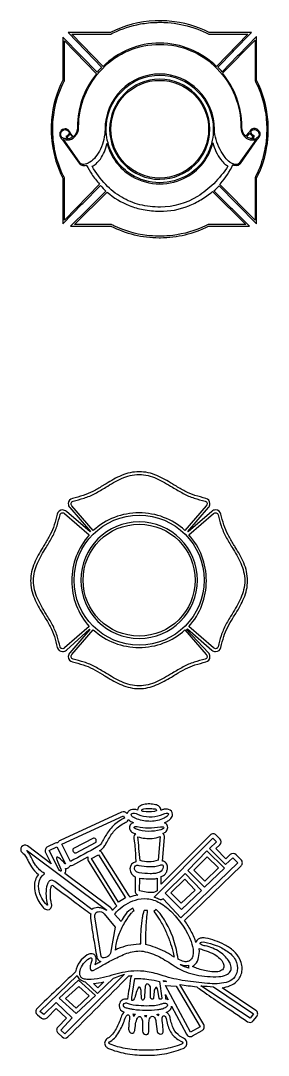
# Model space of a CAD drawing. Extents: x -4 to 118, y -79 to 10.
# Drawn here: x 80.6 to 88.82, y -64.42 to -30.07 of the extents above; entities that cross this region are included whole.
import ezdxf

# ---------------------------------------------------------------- set-up
doc = ezdxf.new("R2010")
doc.units = 0
doc.header["$MEASUREMENT"] = 0

msp = doc.modelspace()

# ---------------------------------------------------------------- linework, layer by layer
for points in [[(88.803, -33.351, 0.095664), (88.431, -32.047), (88.43, -30.59), (87.826, -31.209), (87.798, -31.237), (87.283, -31.762, 0.016126), (87.148, -31.615), (87.652, -31.09), (87.679, -31.062), (88.257, -30.462), (86.853, -30.462, 0.097169), (85.53, -30.083, 0.022189), (85.215, -30.069, 0.011815), (85.058, -30.072, 0.108225), (83.578, -30.462), (82.175, -30.462), (82.753, -31.06), (82.781, -31.088), (83.287, -31.613, 0.019362), (83.14, -31.773), (82.622, -31.248), (82.593, -31.22), (82, -30.617), (82, -32.045, 0.096938), (81.626, -33.365, 0.0213), (81.613, -33.671, 0.032721), (81.643, -34.141, 0.08459), (82, -35.298), (82, -36.816), (82.633, -36.165), (82.662, -36.136), (83.244, -35.538, 0.02296), (83.431, -35.729), (82.843, -36.311), (82.814, -36.339), (82.259, -36.889), (83.594, -36.889, 0.11594), (85.193, -37.274), (85.2, -37.274), (85.208, -37.274), (85.215, -37.274), (85.224, -37.274), (85.232, -37.274), (85.241, -37.274, 0.115542), (86.834, -36.89), (88.194, -36.89), (87.627, -36.329), (87.598, -36.301), (87.014, -35.722, 0.02328), (87.183, -35.556), (87.764, -36.143), (87.791, -36.171), (88.43, -36.818), (88.431, -35.296, 0.084581), (88.786, -34.151, 0.033076), (88.817, -33.671, 0.021764)], [(82.295, -30.515), (83.503, -30.515), (83.589, -30.515, -0.00912), (83.669, -30.475, -0.067408), (84.575, -30.178, -0.03797), (85.118, -30.124, 0.000057), (85.128, -30.124, -0.00479), (85.215, -30.123, -0.0188), (85.486, -30.132, -0.031045), (85.91, -30.19, -0.06403), (86.76, -30.475, -0.009037), (86.842, -30.515), (88.137, -30.515), (87.1, -31.592, 0.091964), (86.25, -31.025, 0.100741), (85.217, -30.815, 0.201439), (83.336, -31.592)], [(82.05, -36.691), (82.05, -35.281, -0.007198), (82.012, -35.204, -0.055003), (81.757, -34.476, -0.023338), (81.698, -34.152, -0.034019), (81.665, -33.671, -0.021761), (81.679, -33.351, -0.022328), (81.722, -33.033, -0.066731), (82.012, -32.138, -0.007268), (82.05, -32.062), (82.05, -31.975), (82.05, -30.742), (83.119, -31.828, 0.079037), (82.664, -32.611, 0.089915), (82.486, -33.615, -0.204477), (82.347, -33.92), (82.239, -33.787, 0.18133), (82.174, -33.693, 0.135238), (82.082, -33.658, 0.266474), (81.917, -33.758, 0.184327), (81.9, -33.875, 0.14398), (81.99, -34.021), (82.536, -34.795, 0.154851), (82.629, -34.865, 0.173342), (82.783, -34.862, -0.000029), (82.789, -34.872, 0.02073), (82.957, -35.164, 0.041667), (83.214, -35.495)], [(85.217, -30.854, -0.203018), (87.121, -31.662, -0.196053), (87.909, -33.606, 0.201943), (88.031, -33.918, 0.195859), (88.28, -34.028, -0.00873), (88.307, -34.028, 0.080459), (88.4, -34.02), (87.854, -34.801, -0.186231), (87.796, -34.839, -0.066733), (87.739, -34.844, 0.000089), (87.737, -34.844, -0.098563), (87.647, -34.823, -0.03019), (87.552, -34.773, 0.000486), (87.536, -34.764, -0.074644), (87.383, -34.606, -0.043134), (87.217, -34.342, -0.04724), (87.085, -34.016, -0.070913), (87.031, -33.673, 0.199232), (86.49, -32.376, 0.198985), (85.215, -31.839, 0.199788), (83.938, -32.376, 0.198747), (83.4, -33.673, -0.1074), (83.248, -34.329, -0.059361), (83.087, -34.592, -0.092102), (82.895, -34.764, -0.028033), (82.788, -34.821, -0.103146), (82.694, -34.844, -0.144827), (82.587, -34.809), (82.581, -34.806), (82.577, -34.801), (82.069, -34.071), (82.025, -34.008), (82.101, -34.023, 0.056328), (82.152, -34.028, 0.195859), (82.401, -33.918, 0.201943), (82.523, -33.606, -0.196203), (83.311, -31.662, -0.202849)], [(88.734, -34.145, -0.023926), (88.672, -34.482, -0.054302), (88.419, -35.202, 0.000561), (88.409, -35.222, -0.005202), (88.379, -35.282), (88.379, -36.694), (87.205, -35.507, -0.001289), (87.238, -35.468, 0.077178), (87.642, -34.846, 0.146545), (87.795, -34.87, 0.202429), (87.89, -34.806), (88.444, -34.009, 0.19565), (88.544, -33.873, 0.197056), (88.516, -33.744, 0.149546), (88.415, -33.66, 0.203887), (88.293, -33.658, 0.080627), (88.239, -33.697, 0.044345), (88.193, -33.759), (88.065, -33.905, -0.128065), (87.969, -33.754, -0.083753), (87.939, -33.579, 0.170996), (87.303, -31.815), (88.379, -30.717), (88.379, -32.06, -0.00521), (88.409, -32.121, 0.000558), (88.419, -32.14, -0.065843), (88.707, -33.026, -0.022658), (88.752, -33.359, -0.02225), (88.765, -33.671, -0.033506)], [(86.992, -33.673, -0.055661), (86.958, -34.038, -0.051579), (86.822, -34.443, -0.054286), (86.631, -34.765, -0.099953), (86.146, -35.193, -0.127298), (85.215, -35.448), (85.211, -35.448, -0.135223), (84.269, -35.175, -0.095108), (83.8, -34.743, -0.098444), (83.473, -34.034, -0.062434), (83.438, -33.673, -0.198779), (83.965, -32.404, -0.1997), (85.215, -31.877, -0.198931), (86.462, -32.404, -0.199244)], [(85.216, -32.01, 0.41408), (83.553, -33.672, 0.414018), (85.216, -35.333, 0.414109), (86.877, -33.672, 0.414171)], [(85.215, -35.294, -0.41389), (83.591, -33.671, -0.414032), (85.215, -32.049, -0.414253), (86.838, -33.671, -0.414111)], [(82.096, -33.917), (82.155, -33.998, -0.033491), (82.05, -33.982, -0.206506), (81.951, -33.922, -0.439413), (82.007, -33.705, -0.279807), (82.131, -33.703, -0.262442), (82.206, -33.786, -0.23474), (82.187, -33.849, -0.103894)], [(82.233, -33.826), (82.318, -33.93, -0.175929), (82.182, -33.993), (82.135, -33.926, 0.075042), (82.2, -33.88, 0.154674)], [(88.311, -33.909), (88.248, -33.988, 0.00187), (88.235, -33.984, -0.024372), (88.164, -33.958, -0.109494), (88.105, -33.92), (88.209, -33.799, 0.151997)], [(88.24, -33.759, -0.284107), (88.317, -33.688, -0.179622), (88.428, -33.703, -0.43125), (88.489, -33.923, -0.12339), (88.43, -33.974, -0.090853), (88.373, -33.997), (88.288, -34.001), (88.36, -33.903, -0.105163), (88.265, -33.829, -0.225222)], [(85.237, -36.256, -0.063353), (84.556, -36.178, -0.072422), (83.952, -35.931, -0.06929), (83.424, -35.508, -0.056605), (82.971, -34.9, 0.069959), (83.101, -34.816, 0.056637), (83.244, -34.663, 0.11577), (83.463, -34.148, -0.001734), (83.47, -34.168, 0.006432), (83.481, -34.205, 0.095237), (83.83, -34.846, 0.088815), (84.297, -35.238, 0.127369), (85.211, -35.488), (85.215, -35.488, 0.118912), (86.114, -35.255, 0.092473), (86.597, -34.868, 0.103019), (86.951, -34.213, 0.013695), (86.977, -34.124, 0.102754), (87.242, -34.682, 0.050462), (87.379, -34.828, 0.065741), (87.479, -34.896, -0.050977), (87.006, -35.48, -0.059892), (86.468, -35.905, -0.137035)], [(88.068, -36.839), (86.905, -36.839), (86.818, -36.839, -0.00232), (86.739, -36.878, -0.080851), (85.646, -37.196, -0.026674), (85.261, -37.221), (85.215, -37.221), (85.17, -37.221, -0.025724), (84.789, -37.196, -0.082039), (83.688, -36.877, -0.007606), (83.626, -36.846, 0.000481), (83.61, -36.839), (83.524, -36.839), (82.382, -36.839), (83.471, -35.76, 0.081943), (84.204, -36.206, 0.047249), (84.666, -36.339, 0.043316), (85.215, -36.393, 0.09915), (86.175, -36.219, 0.042756), (86.583, -36.013, 0.031725), (86.963, -35.744)], [(87.723, -47.55, -0.000662), (87.702, -47.515, 0.000969), (87.667, -47.458, -0.017663), (87.482, -47.135, -0.044163), (87.343, -46.806, -0.017305), (87.245, -46.446, 0.358733), (87.071, -46.31, 0.17862), (86.941, -46.359), (86.155, -47.041), (86.142, -47.026), (86.832, -46.231, 0.178964), (86.88, -46.101, 0.360389), (86.744, -45.927, -0.016985), (86.385, -45.829, -0.044461), (86.053, -45.689, -0.017224), (85.728, -45.502, 0.000468), (85.666, -45.464, -0.000193), (85.635, -45.446, 0.010739), (85.383, -45.299, 0.026796), (85.118, -45.169, 0.100411), (84.53, -45.042, 0.099661), (83.949, -45.167, 0.026994), (83.687, -45.294, 0.0113), (83.439, -45.439, 0.000264), (83.393, -45.466, -0.000498), (83.315, -45.514, -0.016553), (82.999, -45.695, -0.044562), (82.677, -45.83, -0.017836), (82.318, -45.928, 0.35994), (82.18, -46.102, 0.17896), (82.228, -46.233), (82.919, -47.026), (82.905, -47.041), (82.12, -46.36, 0.179028), (81.989, -46.311, 0.35823), (81.816, -46.447, -0.017265), (81.717, -46.807, -0.043471), (81.582, -47.13, -0.017952), (81.401, -47.447, 0.000692), (81.359, -47.517, -0.000471), (81.333, -47.56, 0.010889), (81.186, -47.811, 0.026828), (81.057, -48.075, 0.100354), (80.93, -48.661, 0.099688), (81.054, -49.242, 0.027065), (81.181, -49.503, 0.011384), (81.326, -49.751, -0.000199), (81.391, -49.858, -0.015846), (81.578, -50.184, -0.045432), (81.718, -50.515, -0.018155), (81.816, -50.874, 0.359494), (81.991, -51.012, 0.178614), (82.121, -50.963), (82.885, -50.268), (82.9, -50.283), (82.229, -51.051, 0.178965), (82.181, -51.181, 0.361136), (82.318, -51.356, -0.017839), (82.677, -51.454, -0.044136), (82.995, -51.587, -0.016874), (83.307, -51.765, -0.000537), (83.395, -51.818, 0.000294), (83.448, -51.851, 0.038635), (83.955, -52.12, 0.099168), (84.531, -52.242, 0.098172), (85.101, -52.122, 0.0392), (85.603, -51.858, 0.000251), (85.755, -51.766, -0.01804), (86.067, -51.588, -0.043201), (86.385, -51.455, -0.016983), (86.745, -51.357, 0.359888), (86.881, -51.183, 0.182403), (86.833, -51.052), (86.108, -50.279), (86.136, -50.255), (86.94, -50.962, 0.178609), (87.07, -51.01, 0.358297), (87.244, -50.873, -0.018155), (87.342, -50.514, -0.043257), (87.471, -50.205, -0.01747), (87.642, -49.903, -0.000449), (87.738, -49.745, 0.038816), (88.007, -49.238, 0.099178), (88.13, -48.66, 0.100814), (88.002, -48.069, 0.026748), (87.871, -47.803, 0.010603)], [(82.299, -46.171, -0.226483), (82.276, -46.082, -0.308462), (82.338, -46.019, 0.018691), (82.704, -45.919, 0.046541), (83.072, -45.762, 0.015029), (83.424, -45.557, -0.008359), (83.684, -45.402, -0.025759), (83.951, -45.267, -0.043945), (84.231, -45.172, -0.059163), (84.53, -45.136, -0.059063), (84.829, -45.172, -0.04392), (85.109, -45.267, -0.025764), (85.376, -45.402, -0.008362), (85.637, -45.557, 0.01498), (85.988, -45.761, 0.046328), (86.356, -45.919, 0.017583), (86.722, -46.018, -0.309798), (86.785, -46.081, -0.230544), (86.761, -46.17), (86.05, -46.989, 0.187617), (84.53, -46.41, 0.187536), (83.01, -46.99)], [(82.06, -50.892, -0.226477), (81.97, -50.916, -0.308461), (81.907, -50.854, 0.018687), (81.808, -50.487, 0.046541), (81.65, -50.119, 0.015029), (81.446, -49.768, -0.008359), (81.291, -49.507, -0.025759), (81.156, -49.24, -0.043945), (81.06, -48.96, -0.059163), (81.024, -48.661, -0.059063), (81.06, -48.362, -0.04392), (81.156, -48.082, -0.025764), (81.291, -47.815, -0.008362), (81.445, -47.554, 0.01498), (81.65, -47.203, 0.046328), (81.807, -46.835, 0.017583), (81.907, -46.469, -0.309801), (81.969, -46.407, -0.230538), (82.059, -46.431), (82.877, -47.142, 0.187617), (82.298, -48.661, 0.187537), (82.878, -50.181)], [(84.531, -50.8, -0.414095), (82.372, -48.642, -0.414095), (84.531, -46.484, -0.414095), (86.689, -48.642, -0.414095)], [(84.531, -46.709, 0.414106), (82.597, -48.642, 0.414106), (84.531, -50.575, 0.414106), (86.464, -48.642, 0.414106)], [(87.252, -50.486, 0.018691), (87.153, -50.853, -0.308461), (87.09, -50.915, -0.22648), (87, -50.891), (86.182, -50.18, 0.187537), (86.762, -48.66, 0.187617), (86.183, -47.14), (87.001, -46.429, -0.230535), (87.091, -46.406, -0.309801), (87.153, -46.468, 0.017583), (87.253, -46.834, 0.046328), (87.411, -47.202, 0.01498), (87.615, -47.553, -0.008362), (87.77, -47.814, -0.025764), (87.904, -48.081, -0.04392), (88, -48.361, -0.059063), (88.036, -48.66, -0.059163), (88, -48.959, -0.043945), (87.904, -49.239, -0.025759), (87.769, -49.506, -0.008359), (87.615, -49.767, 0.015029), (87.41, -50.118, 0.046541)], [(84.531, -50.5, -0.41411), (82.672, -48.642, -0.41411), (84.531, -46.784, -0.41411), (86.389, -48.642, -0.414111)], [(86.761, -51.114, -0.230542), (86.785, -51.203, -0.309802), (86.723, -51.265, 0.017583), (86.357, -51.365, 0.046328), (85.989, -51.523, 0.01498), (85.638, -51.727, -0.008362), (85.377, -51.882, -0.025764), (85.11, -52.017, -0.04392), (84.83, -52.112, -0.059063), (84.531, -52.148, -0.059163), (84.232, -52.112, -0.043945), (83.952, -52.017, -0.025759), (83.685, -51.882, -0.008359), (83.424, -51.727, 0.015029), (83.073, -51.522, 0.046541), (82.705, -51.364, 0.018685), (82.338, -51.265, -0.308461), (82.276, -51.202, -0.226477), (82.3, -51.112), (83.011, -50.294, 0.187537), (84.531, -50.874, 0.187617), (86.05, -50.295)], [(88.404, -62.923), (87.291, -62.171, 0.062706), (87.552, -62.103, 0.102431), (87.773, -61.958, 0.161582), (87.944, -61.626, 0.078727), (87.94, -61.434, 0.06502), (87.875, -61.229, 0.101222), (87.664, -60.95, 0.062505), (87.363, -60.743, 0.070793), (86.736, -60.524, 0.045661), (86.65, -60.516, 0.049033), (86.585, -60.522, 0.088796), (86.494, -60.559, 0.215913), (86.418, -60.671, 0.042481), (86.359, -60.503, 0.02024), (86.263, -60.305, 0.029428), (86.037, -59.937), (87.915, -58.122, 0.418978), (87.915, -57.921), (87.748, -57.755, 0.401396), (87.552, -57.753), (87.411, -57.888), (87.074, -57.555), (87.207, -57.429, 0.413776), (87.21, -57.228), (87.092, -57.107, 0.424162), (86.891, -57.106), (85.263, -58.735), (85.263, -58.541, 0.086311), (85.253, -58.488, 0.139421), (85.405, -58.387, 0.092945), (85.454, -58.295, 0.078085), (85.472, -58.165, 0.154894), (85.432, -58.039, 0.219314), (85.303, -57.966), (85.375, -57.18, 0.073298), (85.374, -57.139, 0.192705), (85.319, -57.049, 0.102491), (85.426, -56.983, 0.205929), (85.481, -56.854, 0.319775), (85.371, -56.698, 0.022745), (85.485, -56.637, 0.086749), (85.584, -56.554, 0.176485), (85.637, -56.417, 0.351311), (85.506, -56.251, 0.106714), (85.367, -56.248, 0.039782), (85.268, -56.273, -0.103558), (85.25, -56.278, 0.209423), (85.199, -56.156, 0.120057), (85.073, -56.096, 0.056428), (84.885, -56.071, 0.059979), (84.688, -56.087, 0.118402), (84.537, -56.154, 0.217393), (84.478, -56.272), (84.477, -56.272, 0.171943), (84.259, -56.271, 0.097805), (84.173, -56.32, 0.158106), (84.127, -56.392, 0.368474), (83.948, -56.34), (81.907, -57.284, 0.19911), (81.834, -57.362, 0.163863), (81.744, -57.374), (81.491, -57.496, 0.41641), (81.427, -57.686), (81.615, -58.056), (80.826, -57.465, 0.409192), (80.629, -57.493, 0.415113), (80.658, -57.69, -0.087324), (80.761, -57.799, -0.037245), (80.834, -57.937, -0.000011), (80.836, -57.94, 0.038745), (80.957, -58.159, 0.068121), (81.188, -58.413, 0.168922), (81.055, -58.809, 0.079534), (81.103, -59.089, 0.099166), (81.348, -59.51, 0.128653), (81.455, -59.576, 0.171532), (81.552, -59.572, 0.189214), (81.616, -59.508, 0.150154), (81.627, -59.395, -0.067592), (81.585, -59.067, -0.050607), (81.604, -58.866, -0.07761), (81.639, -58.762, -0.000551), (81.747, -58.843, 0.000444), (82.446, -59.366, 0.005944), (82.923, -59.719, 0.04902), (82.916, -59.784, 0.026816), (82.949, -60.088, 0.005575), (83.021, -60.548, 0.003281), (83.126, -61.153, 0.302812), (83.259, -61.304, 0.003286), (83.191, -61.342, -0.001925), (83.068, -61.411, 0.100901), (83.108, -61.241, 0.118275), (83.083, -61.125, 0.163558), (83.018, -61.058, 0.142494), (82.922, -61.043, 0.096633), (82.808, -61.081, 0.104416), (82.56, -61.316, 0.120732), (82.422, -61.642, 0.002139), (81.145, -62.86), (81.145, -62.86, 0.454126), (81.155, -63.071), (81.29, -63.179, 0.377758), (81.477, -63.168), (81.783, -62.863), (82.118, -63.179), (81.832, -63.483, 0.419356), (81.841, -63.683), (81.976, -63.807, 0.402038), (82.17, -63.803, 0.001281), (84.186, -61.781, -0.015496), (84.293, -61.769, 0.179398), (84.246, -61.856, 0.002307), (84.147, -62.553, 0.0385), (84.09, -62.548, 0.420428), (83.87, -62.767, 0.327733), (84.036, -62.986, 0.131067), (83.932, -63.147, -0.043582), (83.767, -63.537, -0.04922), (83.646, -63.714, -0.079997), (83.494, -63.848, -0.000074), (83.494, -63.848, 0.076436), (83.437, -63.894, 0.190624), (83.387, -64.015, 0.201953), (83.436, -64.134, 0.097242), (83.516, -64.186, 0.053935), (84.067, -64.351, 0.043507), (84.709, -64.415, 0.045822), (85.372, -64.365, 0.059174), (85.99, -64.186, 0.097542), (86.069, -64.133, 0.20075), (86.118, -64.015, 0.191798), (86.069, -63.895, 0.077383), (86.008, -63.847, -0.000174), (86.008, -63.846), (85.887, -63.776, -0.15003), (85.675, -63.541, -0.044029), (85.611, -63.375, -0.024781), (85.565, -63.179, 0.09712), (85.522, -63.074, 0.138484), (85.429, -62.99, -0.001933), (85.442, -62.984, 0.095079), (85.544, -62.925, 0.1752), (85.609, -62.781), (86.106, -63.718, 0.425542), (86.299, -63.774), (86.621, -63.591, 0.421232), (86.673, -63.398), (85.886, -62.061, 0.017027), (86.443, -62.139, 0.043689), (86.518, -62.198, 0.00444), (86.71, -62.333, 0.002302), (87.29, -62.73, 0.001107), (88.132, -63.299, 0.389394), (88.319, -63.271), (88.435, -63.128, 0.430792)], [(84.687, -56.232, -0.06373), (84.951, -56.227, 0.007338), (85.033, -56.232, -0.126961), (85.088, -56.247, -0.246514), (85.108, -56.275, -0.258724), (85.091, -56.304, -0.131521), (85.038, -56.321, -0.05812), (84.672, -56.321, -0.128639), (84.632, -56.307, -0.228652), (84.617, -56.281, -0.247618), (84.633, -56.253, -0.111706)], [(84.008, -56.468), (84.044, -56.54, 0.014313), (83.899, -56.618, 0.08677), (83.562, -56.916, 0.039534), (83.347, -57.253, -0.00379), (83.279, -57.372, -0.117182), (83.163, -57.487, -0.003384), (82.254, -57.98), (81.965, -57.411)], [(84.098, -56.676, 0.216137), (84.175, -56.586, 0.097699), (84.285, -56.665, -0.039038), (84.302, -56.674, 0.000614), (84.306, -56.676, 0.001511), (84.312, -56.679, -0.011312), (84.343, -56.695, 0.111642), (84.26, -56.742, 0.215112), (84.21, -56.859, 0.242339), (84.282, -56.997, 0.079002), (84.385, -57.05, -0.000038), (84.386, -57.05, 0.014037), (84.403, -57.056, -0.014057), (84.419, -57.061, 0.310077), (84.351, -57.206), (84.368, -57.302, -0.025038), (84.399, -57.558, -0.008075), (84.413, -57.825, 0.000043), (84.414, -57.845), (84.414, -57.862, 0.008318), (84.421, -57.979), (84.421, -57.979, 0.08987), (84.424, -57.996, 0.377717), (84.228, -58.228, 0.290003), (84.404, -58.492, 0.085622), (84.396, -58.541), (84.395, -58.961, 0.317931), (84.489, -59.094, 0.053717), (84.226, -59.169, 0.080362), (84.206, -59.12), (83.299, -57.688, 0.198807), (83.214, -57.628, 0.124679), (83.395, -57.452, 0.005484), (83.461, -57.337, -0.000026), (83.465, -57.329, -0.011707), (83.57, -57.15, -0.034202), (83.685, -56.989, -0.093648), (84.037, -56.704, 0.003295), (84.091, -56.679, -0.048745), (84.095, -56.678, 0.122892)], [(84.429, -56.393), (84.498, -56.423, 0.183654), (85.24, -56.438), (85.379, -56.391, -0.112841), (85.47, -56.377, -0.356733), (85.503, -56.403, -0.195107), (85.484, -56.453, -0.091935), (85.42, -56.507, -0.017055), (85.359, -56.542, -0.122795), (84.916, -56.649, -0.0819), (84.465, -56.572, -0.019048), (84.381, -56.532, 0.003353), (84.357, -56.52, -0.13751), (84.278, -56.459, -0.303976), (84.275, -56.404, -0.224334), (84.331, -56.376, -0.122593)], [(85.246, -56.933, -0.058062), (84.834, -56.983, -0.079131), (84.443, -56.913, -0.108637), (84.376, -56.878, -0.355992), (84.366, -56.845, -0.207529), (84.402, -56.824, -0.095136), (84.47, -56.824, 0.039913), (84.838, -56.866, 0.045041), (85.241, -56.83, -0.118917), (85.324, -56.832, -0.357671), (85.348, -56.862, -0.212078), (85.32, -56.902, -0.102216)], [(82.44, -57.691), (83.083, -57.352, 0.238394), (83.111, -57.31, 0.142817), (83.103, -57.256, 0.155049), (83.067, -57.215, 0.241426), (83.014, -57.212), (82.351, -57.553, 0.244106), (82.332, -57.596, 0.125059), (82.346, -57.651, 0.149332), (82.385, -57.692, 0.251432)], [(84.49, -57.16, 0.051829), (84.726, -57.211, 0.05009), (84.964, -57.216, 0.074413), (85.231, -57.154), (85.158, -57.94, -0.079023), (84.855, -57.993, -0.104971), (84.561, -57.944, -0.000114), (84.49, -57.16, -0.000002)], [(86.982, -57.204), (87.101, -57.326), (86.862, -57.553), (87.402, -58.085), (87.64, -57.855), (87.807, -58.021), (85.919, -59.848), (85.334, -59.226), (85.265, -59.255, -0.134169), (85.213, -59.247, -0.026666), (85.136, -59.215, -0.017828), (85.028, -59.161)], [(81.736, -58.649, 0.132891), (81.635, -58.606, 0.193058), (81.557, -58.628, 0.117561), (81.499, -58.704, 0.05946), (81.461, -58.819, 0.062375), (81.441, -59.118, 0.056558), (81.488, -59.42, -0.38586), (81.486, -59.43, -0.194606), (81.473, -59.425, -0.057659), (81.42, -59.372, -0.062885), (81.274, -59.135, -0.105061), (81.191, -58.8, -0.189104), (81.317, -58.457, -0.051175), (81.354, -58.426, 0.040389), (81.385, -58.4, 0.511555), (81.388, -58.381, -0.078292), (81.094, -58.102, -0.052526), (80.958, -57.864, 0.020942), (80.897, -57.746, 0.057048), (80.817, -57.636, -0.053323), (80.8, -57.616, -0.830536), (80.801, -57.615, -0.085925), (80.805, -57.617, -0.025694), (80.824, -57.63), (83.458, -59.598, 0.581024), (83.454, -59.603, 0.048142), (83.283, -59.53, 0.075769), (83.152, -59.509, 0.149899), (82.962, -59.573)], [(81.544, -57.616), (81.796, -57.494), (82.089, -58.063, -0.001245), (82.079, -58.054, 0.020425), (81.869, -57.863, 0.070435), (81.828, -57.842, 0.232956), (81.802, -57.843, 0.238274), (81.792, -57.868, 0.071442), (81.8, -57.919, 0.014272), (81.935, -58.237), (81.935, -58.237, -0.138227), (81.944, -58.288, -0.439572), (81.925, -58.3, -0.205724), (81.866, -58.248)], [(82.091, -58.211, 0.153554), (82.127, -58.212, 0.078073), (82.172, -58.195, 0.172626), (82.242, -58.117, 0.163302), (82.332, -58.101), (82.833, -57.829, 0.229757), (82.844, -57.955), (83.744, -59.408, 0.099325), (83.788, -59.453, 0.016046), (83.67, -59.579, -0.012488), (83.644, -59.607, 0.195471), (83.588, -59.52), (82.07, -58.385, 0.23958)], [(85.216, -58.335, -0.067414), (85.072, -58.375, -0.037303), (84.901, -58.387, -0.035947), (84.533, -58.356, -0.173543), (84.419, -58.301, -0.1789), (84.377, -58.207, -0.250181), (84.412, -58.127, -0.125849), (84.459, -58.108, -0.091522), (84.526, -58.112, 0.042565), (84.862, -58.15, 0.037291), (85.056, -58.142, 0.069527), (85.228, -58.099, -0.091984), (85.282, -58.088, -0.169924), (85.316, -58.099, -0.26432), (85.333, -58.167, -0.204417)], [(86.256, -60.64, -0.088647), (86.327, -60.978, -0.070527), (86.31, -61.122, -0.100954), (86.252, -61.239, -0.166156), (86.152, -61.301, -0.101811), (86.031, -61.304, -0.100722), (85.821, -61.219, 0.049759), (85.685, -60.602, 0.085456), (85.224, -59.706, 0.071654), (85.098, -59.578), (85.021, -59.636, -0.015479), (85.199, -59.891, -0.031493), (85.393, -60.254, -0.021087), (85.547, -60.63, -0.019948), (85.651, -60.954, -0.04145), (85.694, -61.162, 0.047531), (85.38, -60.968, 0.02976), (85.074, -60.837, 0.03084), (84.751, -60.741, -0.022917), (84.752, -60.526, -0.00201), (84.763, -60.157, -0.019038), (84.812, -59.608), (84.702, -59.608, 0.068061), (84.665, -59.704, 0.023623), (84.634, -59.852, 0.020733), (84.589, -60.228, 0.018027), (84.572, -60.573, 0.023816), (84.575, -60.683, 0.042807), (84.58, -60.713, 0.290493), (84.587, -60.724), (84.527, -60.724, 0.032027), (84.161, -60.775, 0.037333), (83.816, -60.883), (83.749, -60.922, -0.010684), (83.761, -60.81, 0.000043), (83.763, -60.798, -0.071948), (83.876, -60.365, -0.04117), (84.076, -59.975, -0.035962), (84.271, -59.7, -0.038666), (84.338, -59.63, -0.069415), (84.359, -59.616, -0.413881), (84.37, -59.617), (84.323, -59.527, 0.112322), (84.076, -59.742, 0.056434), (83.938, -59.972), (83.719, -59.735, -0.053773), (83.85, -59.587, -0.04989), (84.086, -59.407, -0.066428), (84.408, -59.261, -0.089432), (84.8, -59.217, -0.062609), (85.006, -59.26, -0.047451), (85.216, -59.355, -0.066671), (85.626, -59.674, -0.101592)], [(83.062, -59.815, -0.426307), (83.168, -59.649, -0.278325), (83.372, -59.715), (83.741, -60.161), (83.584, -61.024, -0.164564), (83.521, -61.114, -0.09605), (83.417, -61.167, -0.114907), (83.317, -61.176, -0.341938), (83.267, -61.132)], [(85.33, -61.775, 0.046367), (84.798, -61.64, 0.050658), (84.356, -61.618, 0.040105), (83.976, -61.67, 0.015202), (83.629, -61.759, -0.018879), (83.249, -61.855, -0.0498), (82.834, -61.898, -0.092108), (82.682, -61.874, -0.14393), (82.594, -61.81, -0.136813), (82.559, -61.716, -0.086649), (82.57, -61.604, -0.097132), (82.689, -61.37, -0.097803), (82.876, -61.198, -0.08071), (82.917, -61.181, -0.167644), (82.944, -61.184, -0.27006), (82.965, -61.229, -0.113694), (82.929, -61.368, 0.155519), (82.906, -61.536, 0.221091), (82.944, -61.596, 0.152017), (82.979, -61.602, 0.094663), (83.029, -61.586, 0.008733), (83.315, -61.427, -0.014646), (83.695, -61.221, 0.000284), (83.733, -61.203, -0.009168), (83.956, -61.097, -0.028094), (84.185, -61.009, -0.048921), (84.422, -60.958, -0.068006), (84.666, -60.963, -0.078024), (85.202, -61.148, -0.025414), (85.692, -61.442, 0.001688), (85.815, -61.522, 0.054099), (86.078, -61.646, 0.034201), (86.421, -61.743, 0.069245), (87.177, -61.802, 0.088986), (87.424, -61.746, 0.15448), (87.554, -61.635, 0.161684), (87.584, -61.487, 0.100586), (87.527, -61.318, 0.064196), (87.397, -61.146, 0.050897), (87.21, -60.988, 0.105068), (86.721, -60.783, -0.091539), (86.589, -60.74, -0.106967), (86.561, -60.714, -0.201471), (86.555, -60.69, -0.278212), (86.601, -60.655, -0.1093), (86.707, -60.656, -0.043768), (87.086, -60.766, -0.061148), (87.457, -60.96, -0.111484), (87.724, -61.242, -0.174562), (87.787, -61.613, -0.16389), (87.66, -61.862, -0.120664), (87.42, -61.994, -0.06246), (87.116, -62.039, -0.032734), (86.796, -62.027, -0.014699), (86.055, -61.942, -0.017365), (85.679, -61.872, -0.028079)], [(86.529, -60.97), (86.519, -60.872, -0.018411), (86.681, -60.925, 0.007612), (86.752, -60.95, -0.054112), (87.021, -61.063, -0.064404), (87.213, -61.204, -0.092255), (87.323, -61.353, -0.160186), (87.343, -61.489, -0.204485), (87.268, -61.593, -0.122625), (87.091, -61.645, -0.065495), (86.807, -61.625, -0.040329), (86.408, -61.512, -0.054951), (86.301, -61.468, 0.026873), (86.334, -61.445, -0.0057), (86.347, -61.435, 0.151546), (86.488, -61.227, 0.059095)], [(86.179, -61.524, -0.034325), (85.909, -61.413, -0.204446), (85.897, -61.403, -0.276725), (85.911, -61.404, 0.065477), (86.077, -61.435, 0.065567), (86.17, -61.424, 0.182577)], [(82.065, -63.699), (81.93, -63.576), (82.31, -63.168), (81.775, -62.661), (81.372, -63.063), (81.237, -62.956), (82.472, -61.766, 0.11022), (82.563, -61.892, 0.128802), (82.743, -61.977), (83.154, -62.363), (83.685, -61.852, 0.017358), (83.919, -61.767, -0.003819), (84.051, -61.717)], [(83.013, -62.035, 0.035292), (83.359, -61.979), (83.16, -62.172)], [(84.294, -62.498), (84.385, -61.866, -0.0496), (84.592, -61.866, -0.017276), (84.852, -61.897, -0.024147), (85.206, -61.964), (85.28, -62.514, -0.492883), (85.245, -62.556, -0.360285), (85.197, -62.522), (85.156, -62.259, 0.130475), (85.123, -62.171, 0.446374), (85.084, -62.169, 0.1121), (85.048, -62.221, 0.059635), (85.025, -62.294), (85.011, -62.502, -0.168895), (84.989, -62.548, -0.243736), (84.956, -62.556, -0.328404), (84.912, -62.497, -0.024458), (84.911, -62.178, 0.158221), (84.886, -62.104, 0.149601), (84.823, -62.049, 0.378223), (84.757, -62.072, 0.094383), (84.734, -62.13, 0.048993), (84.723, -62.229), (84.709, -62.502, -0.126663), (84.691, -62.562, -0.20143), (84.659, -62.586, -0.283029), (84.629, -62.575, -0.17522), (84.615, -62.528), (84.598, -62.302, 0.120104), (84.561, -62.163, 0.408246), (84.526, -62.149, 0.123409), (84.505, -62.17, 0.052954), (84.483, -62.214, 0.041806), (84.402, -62.451, -0.075906), (84.367, -62.539, -0.103505), (84.321, -62.593, -0.174354), (84.302, -62.6, -0.288885), (84.289, -62.588, -0.103639), (84.285, -62.556, -0.042865)], [(85.339, -61.93, 0.01173), (85.444, -61.962), (85.444, -61.962, 0.049034), (85.346, -61.971, 0.003805)], [(88.213, -63.184), (86.583, -62.104, 0.018357), (86.995, -62.138), (88.329, -63.041)], [(85.454, -62.555, 0.028783), (85.416, -62.548, 0.036186), (85.419, -62.519, 0.020368), (85.418, -62.506, -0.020636), (85.418, -62.493), (85.405, -62.396), (85.498, -62.572, 0.049478)], [(85.39, -62.841, -0.071461), (85.265, -62.886, -0.023605), (85.146, -62.906, 0.000292), (85.136, -62.907, -0.068005), (84.341, -62.9, -0.024103), (84.228, -62.875, 0.026612), (84.108, -62.849, -0.214887), (84.027, -62.803, -0.223722), (84.015, -62.732, -0.249607), (84.063, -62.681, -0.209678), (84.162, -62.697, 0.049292), (84.333, -62.739, 0.017099), (84.683, -62.767, 0.027428), (85.041, -62.757, 0.071389), (85.267, -62.709, -0.000488), (85.282, -62.704, -0.10857), (85.407, -62.686, -0.253831), (85.465, -62.72, -0.25587), (85.459, -62.78, -0.133976)], [(85.429, -63.192, 0.024771), (85.478, -63.401, 0.044523), (85.552, -63.592, 0.14948), (85.819, -63.886), (85.941, -63.956, -0.180352), (85.979, -63.997, -0.242052), (85.972, -64.022, -0.119086), (85.936, -64.046, -0.063035), (85.336, -64.209, -0.043063), (84.683, -64.248, -0.039076), (84.065, -64.186, -0.054168), (83.574, -64.046, -0.119405), (83.537, -64.022, -0.244675), (83.531, -63.997, -0.181753), (83.57, -63.956, 0.078978), (83.753, -63.797, 0.049887), (83.892, -63.594, 0.043445), (84.067, -63.182, -0.122454), (84.119, -63.09, -0.289221), (84.173, -63.074, -0.241157), (84.21, -63.121, -0.12093), (84.208, -63.219, 0.048119), (84.184, -63.479, -0.000969), (84.183, -63.512, 0.146734), (84.211, -63.638, 0.230364), (84.279, -63.685, 0.227609), (84.351, -63.658, 0.174188), (84.392, -63.565), (84.408, -63.425, -0.077854), (84.457, -63.216, -0.073069), (84.493, -63.158, -0.133273), (84.531, -63.13, -0.19753), (84.569, -63.132, -0.138181), (84.602, -63.164, -0.120221), (84.642, -63.312), (84.642, -63.619, 0.391256), (84.745, -63.724, 0.178004), (84.817, -63.708, 0.256186), (84.849, -63.641), (84.857, -63.323, -0.118101), (84.896, -63.172, -0.253254), (84.967, -63.12, -0.254099), (85.042, -63.162, -0.127227), (85.089, -63.294), (85.127, -63.621, 0.337314), (85.245, -63.71, 0.202941), (85.31, -63.686, 0.227339), (85.333, -63.609, -0.000829), (85.328, -63.551, 0.015705), (85.3, -63.265, -0.116366), (85.302, -63.143, -0.303053), (85.343, -63.102, -0.227381), (85.395, -63.125, -0.147705)], [(84.328, -63.043, 0.003821), (84.358, -63.047, -0.01019), (84.407, -63.055, 0.08167), (84.354, -63.125, 0.046283)], [(84.71, -63.089), (84.782, -63.089, 0.056478), (84.745, -63.154, 0.063193)], [(85.119, -63.057, -0.004377), (85.186, -63.047, 0.056786), (85.157, -63.106, 0.036617)]]:
    msp.add_lwpolyline(points, format="xyb", close=True)
for points in [[(87.359, -58.201), (86.777, -57.631), (86.145, -58.277), (86.701, -58.836)], [(82.947, -57.883), (83.178, -57.755), (84.084, -59.186), (83.847, -59.337)], [(86.785, -57.826), (87.164, -58.196), (86.709, -58.636), (86.349, -58.273)], [(86.601, -58.944), (86.056, -58.379), (85.393, -59.03), (85.933, -59.579)], [(85.587, -59.019), (86.049, -58.566), (86.396, -58.928), (85.931, -59.369)], [(81.881, -62.519), (82.438, -63.03), (83.079, -62.429), (82.524, -61.926)], [(82.872, -62.441), (82.437, -62.848), (82.089, -62.529), (82.526, -62.126)], [(86.554, -63.469), (86.231, -63.652), (85.408, -62.102), (85.76, -62.123)]]:
    msp.add_lwpolyline(points, close=True)
msp.add_lwpolyline([(84.548, -58.951), (84.549, -58.53, 0.034625), (84.837, -58.559, 0.02269), (84.996, -58.558, 0.046186), (85.129, -58.54), (85.129, -58.959, -0.124113), (84.958, -59.01, -0.054909), (84.767, -59.002, -0.041034), (84.548, -58.951)], format="xyb")

doc.saveas('drawing.dxf')
